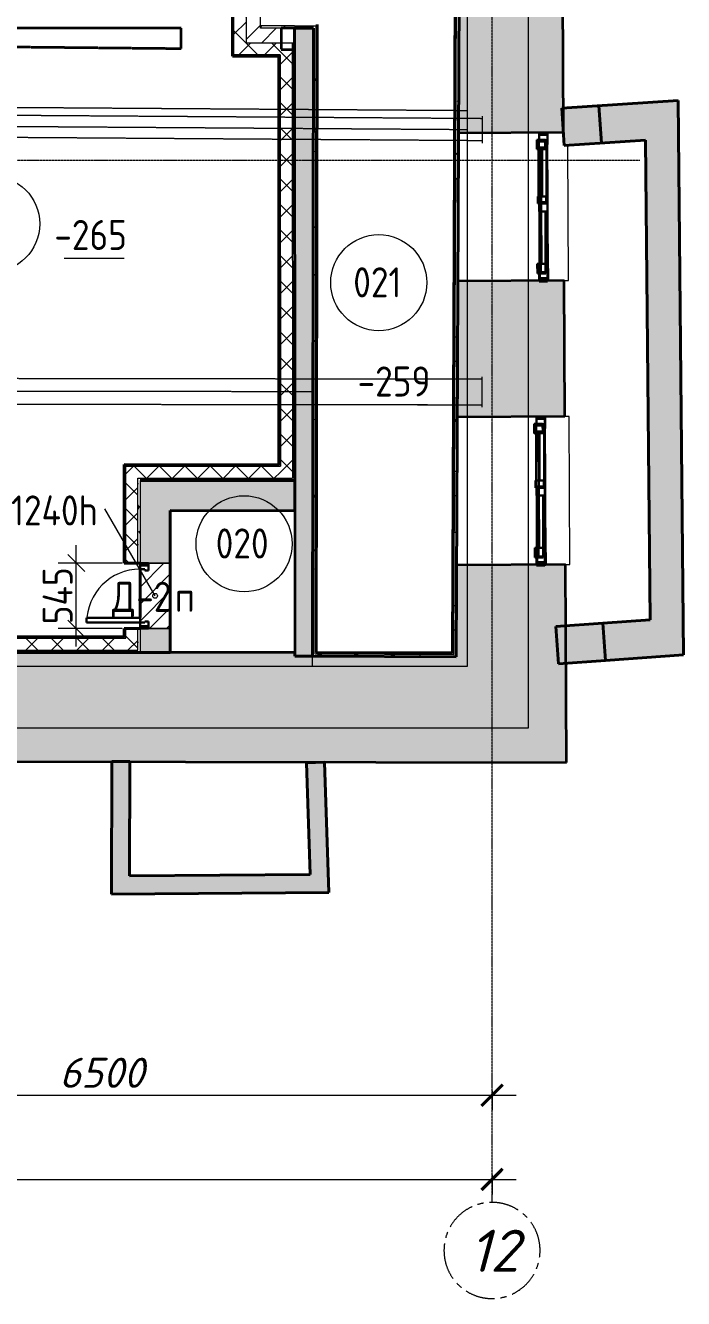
# Model space of a CAD drawing. Header units: millimetres. Extents: x 749182 to 2267578, y 70462 to 311449.
# Drawn here: x 2010220 to 2015700, y 213857 to 224448 of the extents above; entities that cross this region are included whole.
import ezdxf

# ---------------------------------------------------------------- set-up
doc = ezdxf.new("R2010")
doc.units = ezdxf.units.MM
for name, pattern in [('ADSK_Линия сетки', [25, 20, -2.5, 0, -2.5]), ('ADSK_Сверху', [4.5, 3, -1.5]), ('ADSK_Снесено', [4.5, 3, -1.5]), ('осеваяX2', [4, 2.5, -0.5, 0.5, -0.5])]:
    doc.linetypes.add(name, pattern=pattern)
doc.layers.get('Defpoints').update_dxf_attribs({"color": 255})
for name, color, linetype, lineweight in [('_ Окна', 7, 'Continuous', 30), ('Витраж', 7, 'Continuous', 9), ('Двери', 7, 'Continuous', 20), ('Каркас', 7, 'Continuous', 9), ('Марки', 7, 'Continuous', 20), ('Марки дверей', 7, 'Continuous', 20), ('Марки помещений', 7, 'Continuous', 20), ('Окна', 7, 'Continuous', 18), ('Оси', 165, 'осеваяX2', 13), ('Панели витража', 7, 'Continuous', 9), ('Перекрытие', 7, 'Continuous', 18), ('размеры', 7, 'Continuous', 9), ('Стены', 184, 'Continuous', 40), ('Стены внутренние', 7, 'Continuous', 18), ('Стены наружные', 7, 'Continuous', 18), ('Стены разрез', 7, 'Continuous', 35), ('Стены штриховка', 7, 'Continuous', 18)]:
    doc.layers.add(name, color=color, linetype=linetype, lineweight=lineweight)
doc.layers.add('Отметки потолка', color=253, linetype='Continuous')
doc.styles.add('GOST Common', font='GOST_Common.ttf', dxfattribs={"width": 0.9, "height": 350})
doc.styles.add('GOST Common_1', font='GOST_Common.ttf', dxfattribs={"width": 0.9, "height": 250})
doc.styles.add('М2', font='isocpeui.ttf')
doc.dimstyles.new('ADSK_Основной_2_5_мм_Округление_до_1_мм', dxfattribs={"dimscale": 304.8, "dimtxt": 251.428749, "dimasz": 0.463911, "dimexe": 0.492126, "dimexo": 0.492126, "dimgap": 0.098425, "dimtad": 1, "dimdec": 0, "dimdsep": 46, "dimtxsty": 'GOST Common_1', "dimblk1": 'OBLIQUE', "dimblk2": 'OBLIQUE', "dimsah": 1, "dimcen": 0.09, "dimdle": 0.492126, "dimazin": 2, "dimtfac": 1, "dimtdec": 4, "dimtix": 1, "dimtmove": 0, "dimatfit": 3, "dimfxl": 0, "dimtvp": 1, "dimtolj": 1, "dimtzin": 0, "dimlwd": 20, "dimlwe": 20, "dimarcsym": 0})
doc.dimstyles.new('SPDS 1_100', dxfattribs={"dimscale": 100, "dimtxt": 2.5, "dimasz": 1.77, "dimexe": 1.25, "dimexo": 0.625, "dimtad": 1, "dimdec": 0, "dimrnd": 0.001, "dimzin": 9, "dimtxsty": 'М2', "dimblk": 'ARCHTICK', "dimcen": 2.5, "dimdle": 2, "dimclrt": 256, "dimadec": 0, "dimazin": 2, "dimtfac": 0.75, "dimtdec": 0, "dimtmove": 1, "dimatfit": 3, "dimfxl": 0, "dimtolj": 1, "dimlwd": 9, "dimlwe": 9, "dimarcsym": 0})
pattern_1 = [(45, (1958195.05, 210071.6), (-235.7317, 235.7317), []), (45, (1958352.2, 210071.6), (-235.7317, 235.7317), [])]
pattern_2 = [(45, (1958195.05, 210071.62), (-106.066, 106.066), []), (135, (1958195.05, 210071.62), (-106.066, -106.066), [])]
pattern_3 = [(0, (1958195.05, 210071.62), (406.4, 101.6), [33.528, -271.272, 33.528, -271.272, -1625.6]), (0, (1958195.05, 210071.62), (406.4, 101.6), [-609.6, 33.528, -576.072, 33.528, -271.272, -711.2]), (0, (1958195.05, 210071.62), (406.4, 101.6), [-1524, 33.528, -169.672, 33.528, -474.472]), (120, (1958347.45, 210122.42), (-291.18818, 301.15272), [33.528, -271.272, 33.528, -271.272, -1625.6]), (120, (1958347.45, 210122.42), (-291.18818, 301.15272), [-609.6, 33.528, -576.072, 33.528, -271.272, -711.2]), (120, (1958347.45, 210122.42), (-291.18818, 301.15272), [-1524, 33.528, -169.672, 33.528, -474.472]), (240, (1958398.25, 210325.62), (-115.21182, -402.75272), [33.528, -271.272, 33.528, -271.272, -1625.6]), (240, (1958398.25, 210325.62), (-115.21182, -402.75272), [-609.6, 33.528, -576.072, 33.528, -271.272, -711.2]), (240, (1958398.25, 210325.62), (-115.21182, -402.75272), [-1524, 33.528, -169.672, 33.528, -474.472])]

# ---------------------------------------------------------------- blocks, each defined once
blk = doc.blocks.new('Балки подвала1 - Балки подвала-787333-00 План подвала')
at = {"layer": 'Каркас', "color": 253, "linetype": 'ADSK_Сверху', "true_color": 0xaaaaaa}
for p, q in [((55704, 13667), (49676, 13708)), ((55831, 13601), (49676, 13643)), ((55830, 13420), (55831, 13601)), ((55831, 13601), (55831, 13623)), ((49675, 13462), (55830, 13420)), ((55830, 13398), (55830, 13420)), ((55829, 11433), (49674, 11441)), ((55829, 11433), (55829, 11454)), ((55829, 11221), (55829, 11433)), ((49674, 11229), (55829, 11221)), ((55829, 11200), (55829, 11221))]:
    blk.add_line(p, q, dxfattribs=at)
blk = doc.blocks.new('Прямоугольный импост - 70х20_56мм-1423994-00 План подвала')
at = {"layer": 'Витраж', "color": 161, "linetype": 'ADSK_Сверху', "true_color": 0xaaaaff}
for p, q in [((56301, 12867), (56301, 12247)), ((56371, 12867), (56371, 12247)), ((56301, 12247), (56371, 12247))]:
    blk.add_line(p, q, dxfattribs=at)
blk = doc.blocks.new('Прямоугольный импост - 70х20_56мм-1423996-00 План подвала')
at = {"layer": 'Витраж', "color": 161, "linetype": 'ADSK_Сверху', "true_color": 0xaaaaff}
for p, q in [((56371, 13487), (56301, 13487)), ((56301, 13487), (56301, 12867)), ((56371, 13487), (56371, 12867))]:
    blk.add_line(p, q, dxfattribs=at)
blk = doc.blocks.new('Существующие стены подвал - Существующие стены подвал-614279-00 План подвала')
at = {"layer": 'Стены', "true_color": 0xc0c0c0}
h = blk.add_hatch(color=9, dxfattribs=at)
h.paths.add_polyline_path([(56530, 8244), (56522, 9892), (55615, 9887), (55611, 9124), (54268, 9130), (54267, 9159), (49024, 9159), (49024, 8260), (51105, 8255)])
h.paths.add_polyline_path([(55620, 11120), (56516, 11125), (56510, 12255), (55625, 12250), (55622, 11615)])
h.paths.add_polyline_path([(55630, 13483), (56504, 13488), (56483, 17882), (56479, 17884), (56484, 18289), (56581, 18289), (56578, 18453), (55637, 18454), (55634, 15862), (55639, 15464), (55634, 14275)])
h.paths.add_polyline_path([(56557, 19523), (56528, 21036), (56387, 21036), (56386, 21236), (56384, 21236), (56375, 23761), (56320, 23762), (56288, 28355), (56257, 36643), (56224, 43937), (48464, 43936), (48464, 43053), (55489, 43062), (55489, 40730), (55506, 37128), (55501, 36571), (55556, 28934), (55560, 28903), (55598, 28902), (55600, 28901), (55599, 28652), (55595, 28648), (55599, 28619), (55592, 20993), (55639, 20179), (55639, 19524), (56555, 19523)])
h.paths.add_polyline_path([(39393, 20202), (42162, 20231), (42716, 20255), (46307, 20252), (46773, 21064), (46670, 25898), (45913, 25901), (45930, 21077), (41376, 21088), (41376, 20956), (40178, 20959), (40178, 21091), (38511, 21094), (38521, 20374), (39393, 20368), (39393, 20231)])
h.paths.add_polyline_path([(18978, 20357), (18996, 20698), (18996, 21072), (18966, 21072), (18966, 20652), (18456, 20409), (18495, 20368), (18966, 20358)])
h.paths.add_polyline_path([(18424, 20369), (18456, 20409), (18456, 21073), (10754, 21086), (10746, 20458), (11346, 20458), (18045, 20377), (18211, 20374)])
h.paths.add_polyline_path([(37360, 20381), (37355, 21098), (30807, 21115), (30787, 20709), (30787, 20839), (30777, 20702), (30787, 20395), (34405, 20388), (35898, 20390), (37360, 20381)])
h.paths.add_polyline_path([(46613, 28543), (46613, 28546), (46607, 28863), (46597, 32747), (46594, 32922), (46603, 32922), (46599, 34522), (45850, 34542), (45850, 34541), (45780, 34540), (45780, 34544), (45778, 34544), (45781, 30723), (45896, 30722), (45904, 28546), (46608, 28543)])
h.paths.add_polyline_path([(45778, 35501), (45778, 35501), (45779, 35510), (45848, 35511), (45848, 35503), (46597, 35523), (46594, 36634), (46597, 37232), (46590, 43051), (47468, 43052), (47468, 43936), (45825, 43935), (45871, 35688), (45777, 35688), (45778, 35511)])
at = {"layer": 'Стены разрез'}
for p, q in [((56504, 13488), (56483, 17882)), ((55639, 15464), (55630, 13483)), ((55630, 13483), (56504, 13488)), ((55625, 12250), (55620, 11120)), ((56510, 12255), (55625, 12250)), ((56516, 11125), (56510, 12255)), ((55620, 11120), (56516, 11125)), ((55615, 9887), (55611, 9124)), ((56522, 9892), (55615, 9887)), ((56530, 8244), (56522, 9892)), ((54268, 9159), (49871, 9159)), ((54268, 9129), (54268, 9159)), ((54414, 9129), (54268, 9129)), ((55611, 9124), (54414, 9129)), ((49024, 8260), (56530, 8244))]:
    blk.add_line(p, q, dxfattribs=at)
blk = doc.blocks.new('Существующие перегородки подвал - Существующие перегородки подвал-624620-00 План подвала')
at = {"layer": 'Стены', "true_color": 0xc0c0c0}
blk.add_hatch(color=9, dxfattribs=at).paths.add_polyline_path([(54414, 9129), (54414, 9129), (54423, 14353), (54265, 14353), (54268, 9129)])
at = {"layer": 'Стены разрез'}
for p, q in [((54423, 14353), (54265, 14353)), ((54265, 14353), (54268, 10590)), ((54414, 9129), (54423, 14353)), ((54268, 10590), (54268, 10340)), ((54268, 10340), (54268, 9129)), ((54268, 9129), (54414, 9129))]:
    blk.add_line(p, q, dxfattribs=at)
blk = doc.blocks.new('AC_Окно_1Створка - 1233х1278h-807676-00 План подвала')
at = {"layer": '_ Окна'}
for p, q in [((-655, -307), (-655, -237)), ((-655, -237), (-620, -237)), ((-655, -307), (-620, -307)), ((-635, -237), (-635, -307)), ((-595, -237), (-635, -237)), ((-635, -307), (-555, -307)), ((-515, -217), (-595, -217)), ((-595, -217), (-595, -287)), ((-595, -287), (-515, -287)), ((-555, -307), (-555, -287)), ((-515, -287), (-515, -217)), ((-515, -252), (438, -252)), ((438, -287), (438, -217)), ((438, -217), (518, -217)), ((518, -287), (438, -287)), ((478, -307), (478, -287)), ((558, -307), (478, -307)), ((518, -217), (518, -287)), ((558, -237), (518, -237)), ((578, -237), (543, -237)), ((578, -307), (543, -307)), ((558, -237), (558, -307)), ((578, -307), (578, -237))]:
    blk.add_line(p, q, dxfattribs=at)
at = {"layer": 'Окна'}
for p, q in [((578, -307), (-655, -307)), ((-655, -440), (-655, -475)), ((-655, -475), (470, -475))]:
    blk.add_line(p, q, dxfattribs=at)
blk = doc.blocks.new('AC_Окно_1Створка - 1233х1274h-807691-00 План подвала')
at = {"layer": '_ Окна'}
for p, q in [((-515, -196), (-595, -196)), ((-595, -196), (-595, -266)), ((-515, -266), (-515, -196)), ((438, -266), (438, -196)), ((438, -196), (518, -196)), ((518, -196), (518, -266)), ((-655, -286), (-655, -216)), ((-655, -216), (-620, -216)), ((-655, -286), (-620, -286)), ((-635, -216), (-635, -286)), ((-595, -216), (-635, -216)), ((-635, -286), (-555, -286)), ((-595, -266), (-515, -266)), ((-555, -286), (-555, -266)), ((-515, -231), (438, -231)), ((518, -266), (438, -266)), ((478, -286), (478, -266)), ((558, -286), (478, -286)), ((558, -216), (518, -216)), ((578, -216), (543, -216)), ((578, -286), (543, -286)), ((558, -216), (558, -286)), ((578, -286), (578, -216))]:
    blk.add_line(p, q, dxfattribs=at)
at = {"layer": 'Окна'}
for p, q in [((578, -286), (-655, -286)), ((-655, -451), (-655, -486)), ((-655, -486), (578, -486)), ((578, -486), (578, -451))]:
    blk.add_line(p, q, dxfattribs=at)
blk = doc.blocks.new('Новые проёмы подвал - Новые проёмы подвал-999150-00 План подвала')
at = {"layer": 'Стены разрез', "color": 0, "linetype": 'ADSK_Снесено'}
for p, q in [((53321, 14354), (49876, 14355)), ((53321, 14185), (53321, 14354)), ((54265, 14353), (54153, 14353)), ((54153, 14353), (54153, 14177)), ((54265, 14176), (54265, 14353)), ((49876, 14219), (53321, 14185)), ((54153, 14177), (54265, 14176))]:
    blk.add_line(p, q, dxfattribs=at)
blk = doc.blocks.new('Витраж-тент со смещением вовне - 60мм 11 сдвиг-1466981-00 План подвала')
at = {"layer": '_ Окна', "color": 5, "linetype": 'Continuous', "true_color": 0x0000ff}
for p, q in [((-264, 25), (-264, -45)), ((-264, 25), (-204, 25)), ((-264, -45), (-264, 25)), ((-204, 25), (-204, -45)), ((264, 25), (204, 25)), ((204, 25), (204, -45)), ((264, -45), (264, 25)), ((264, -45), (264, 25)), ((-204, -45), (-264, -45)), ((-204, -10), (204, -10)), ((204, -45), (264, -45))]:
    blk.add_line(p, q, dxfattribs=at)
at = {"layer": 'Окна', "color": 5, "linetype": 'Continuous', "true_color": 0x0000ff}
for p, q in [((204, 25), (-204, 25)), ((-204, -45), (204, -45))]:
    blk.add_line(p, q, dxfattribs=at)
blk = doc.blocks.new('Прямоугольный импост - 70х40_56мм-1423995-00 План подвала')
at = {"layer": 'Витраж'}
for p, q in [((56301, 12905), (56301, 13411)), ((56371, 12905), (56371, 13411))]:
    blk.add_line(p, q, dxfattribs=at)
blk = doc.blocks.new('Прямоугольный импост - 70х20_56мм-V17-00 План подвала')
at = {"layer": 'Витраж', "lineweight": 30}
for p, q in [((-76, 35), (0, 35)), ((-76, -35), (-76, 35)), ((0, 35), (0, -35)), ((0, -35), (-76, -35))]:
    blk.add_line(p, q, dxfattribs=at)
blk = doc.blocks.new('Прямоугольный импост - 70х20_56мм-V18-00 План подвала')
at = {"layer": 'Витраж', "lineweight": 30}
for p, q in [((0, 35), (-76, 35)), ((-76, 35), (-76, -35)), ((0, -35), (0, 35)), ((-76, -35), (0, -35))]:
    blk.add_line(p, q, dxfattribs=at)
blk = doc.blocks.new('Системная панель - _AR_Стекло_40мм_привязка по центру-1423999-00 План подвала')
at = {"layer": 'Панели витража', "lineweight": 30}
for p, q in [((253, 20), (-253, 20)), ((-253, 20), (-253, -20)), ((253, -20), (253, 20)), ((-253, -20), (253, -20))]:
    blk.add_line(p, q, dxfattribs=at)
blk = doc.blocks.new('Прямоугольный импост - 70х40_56мм-1423997-00 План подвала')
at = {"layer": 'Витраж'}
for p, q in [((56301, 12323), (56301, 12829)), ((56371, 12323), (56371, 12829))]:
    blk.add_line(p, q, dxfattribs=at)
blk = doc.blocks.new('Прямоугольный импост - 70х76мм-V19-00 План подвала')
at = {"layer": 'Витраж', "lineweight": 30}
for p, q in [((-38, 35), (38, 35)), ((-38, -35), (-38, 35)), ((38, 35), (38, -35)), ((38, -35), (-38, -35))]:
    blk.add_line(p, q, dxfattribs=at)
blk = doc.blocks.new('Прямоугольный импост - 70х20_56мм-V20-00 План подвала')
at = {"layer": 'Витраж', "lineweight": 30}
for p, q in [((-76, 35), (0, 35)), ((-76, -35), (-76, 35)), ((0, 35), (0, -35)), ((0, -35), (-76, -35))]:
    blk.add_line(p, q, dxfattribs=at)
blk = doc.blocks.new('Прямоугольный импост - 70х20_56мм-V21-00 План подвала')
at = {"layer": 'Витраж', "lineweight": 30}
for p, q in [((0, 35), (-76, 35)), ((-76, 35), (-76, -35)), ((0, -35), (0, 35)), ((-76, -35), (0, -35))]:
    blk.add_line(p, q, dxfattribs=at)
blk = doc.blocks.new('Системная панель - _AR_Стекло_40мм_привязка по центру-V22-00 План подвала')
at = {"layer": 'Панели витража', "lineweight": 30}
for p, q in [((253, 20), (-253, 20)), ((-253, 20), (-253, -20)), ((253, -20), (253, 20)), ((-253, -20), (253, -20))]:
    blk.add_line(p, q, dxfattribs=at)
blk = doc.blocks.new('Прямоугольный импост - 70х40_56мм-V23-00 План подвала')
at = {"layer": 'Витраж'}
for p, q in [((56281, 9960), (56281, 10466)), ((56351, 9960), (56351, 10466))]:
    blk.add_line(p, q, dxfattribs=at)
blk = doc.blocks.new('Прямоугольный импост - 70х76мм-V24-00 План подвала')
at = {"layer": 'Витраж', "lineweight": 30}
for p, q in [((-38, 35), (38, 35)), ((-38, -35), (-38, 35)), ((38, 35), (38, -35)), ((38, -35), (-38, -35))]:
    blk.add_line(p, q, dxfattribs=at)
blk = doc.blocks.new('AC_Дверь_Однопольная_Стальная - Д-2п 545х1240h-1983104-00 План подвала')
at = {"layer": 'Двери', "color": 5, "linetype": 'Continuous', "lineweight": 30, "true_color": 0x0000ff}
for p, q in [((-223, 570), (-183, 570)), ((-223, 125), (-223, 570)), ((-183, 570), (-183, 125)), ((-273, 125), (-253, 125)), ((-273, 55), (-273, 125)), ((-253, 125), (-223, 125)), ((-253, 55), (-253, 125)), ((-253, 125), (-253, 55)), ((-183, 125), (-223, 125)), ((-223, 125), (-223, 85)), ((222, 125), (252, 125)), ((222, 85), (222, 125)), ((252, 125), (252, 55)), ((252, 125), (272, 125)), ((252, 55), (252, 125)), ((272, 125), (272, 55)), ((-253, 55), (-273, 55)), ((-213, 55), (-253, 55)), ((-223, 85), (-213, 85)), ((-213, 85), (-213, 55)), ((212, 85), (222, 85)), ((212, 55), (212, 85)), ((252, 55), (212, 55)), ((272, 55), (252, 55))]:
    blk.add_line(p, q, dxfattribs=at)
at = {"layer": 'Двери', "color": 5, "linetype": 'Continuous', "true_color": 0x0000ff}
blk.add_arc((-223, 125), 445, 0, 90, dxfattribs=at)
blk = doc.blocks.new('Ось сетки - Круг_Ø8 мм-6577-00 План подвала')
at = {"layer": 'Оси', "lineweight": 20}
for start, end in [(360, 180), (180, 360)]:
    blk.add_arc((0, 0), 4, start, end, dxfattribs=at)
blk = doc.blocks.new('ADSK_Марка_Помещение_ОдноЗначение - Номер-247393-00 План подвала')
at = {"layer": 'Марки помещений'}
blk.add_circle((0, 0), 4, dxfattribs=at)
blk = doc.blocks.new('_ArchTick')
at = {"color": 0, "linetype": 'ByBlock', "const_width": 0.15}
blk.add_lwpolyline([(-0.5, -0.5), (0.5, 0.5)], dxfattribs=at)
blk = doc.blocks.new('*D1868')
at = {"layer": 'Defpoints', "color": 0, "lineweight": 20, "transparency": 16777216}
for p in [(2007605, 215648), (2014105, 215648), (2014105, 215548)]:
    blk.add_point(p, dxfattribs=at)
at = {"layer": 'размеры', "color": 0, "lineweight": 9, "transparency": 16777216}
for p, q in [((2007405, 215548), (2014305, 215548)), ((2007605, 215585), (2007605, 215423)), ((2014105, 215585), (2014105, 215423))]:
    blk.add_line(p, q, dxfattribs=at)
at = {"layer": 'размеры', "color": 0, "lineweight": 9, "transparency": 16777216, "xscale": 177, "yscale": 177, "zscale": 177, "rotation": 180}
blk.add_blockref('_ArchTick', (2007605, 215548), dxfattribs=at)
at = {"layer": 'размеры', "color": 0, "lineweight": 9, "transparency": 16777216, "xscale": 177, "yscale": 177, "zscale": 177}
blk.add_blockref('_ArchTick', (2014105, 215548), dxfattribs=at)
at = {"layer": 'размеры', "lineweight": 20, "transparency": 16777216, "insert": (2010855, 215735), "char_height": 250, "width": 248.31, "attachment_point": 5, "style": 'М2'}
blk.add_mtext('\\A1;6500', dxfattribs=at)
blk = doc.blocks.new('*D1873')
at = {"layer": 'Defpoints', "color": 0, "lineweight": 20, "transparency": 16777216}
for p in [(1952255, 214948), (2014105, 214948), (2014105, 214848)]:
    blk.add_point(p, dxfattribs=at)
at = {"layer": 'размеры', "color": 0, "lineweight": 9, "transparency": 16777216}
for p, q in [((1952055, 214848), (2014305, 214848)), ((1952255, 214885), (1952255, 214723)), ((2014105, 214885), (2014105, 214723))]:
    blk.add_line(p, q, dxfattribs=at)
at = {"layer": 'размеры', "color": 0, "lineweight": 9, "transparency": 16777216, "xscale": 177, "yscale": 177, "zscale": 177, "rotation": 180}
blk.add_blockref('_ArchTick', (1952255, 214848), dxfattribs=at)
at = {"layer": 'размеры', "color": 0, "lineweight": 9, "transparency": 16777216, "xscale": 177, "yscale": 177, "zscale": 177}
blk.add_blockref('_ArchTick', (2014105, 214848), dxfattribs=at)
at = {"layer": 'размеры', "lineweight": 20, "transparency": 16777216, "insert": (1983180, 215035), "char_height": 250, "width": 318.77, "attachment_point": 5, "style": 'М2'}
blk.add_mtext('\\A1;61850', dxfattribs=at)
blk = doc.blocks.new('_Oblique')
at = {"color": 0, "linetype": 'ByBlock', "lineweight": -2}
blk.add_line((-0.5, -0.5), (0.5, 0.5), dxfattribs=at)
blk = doc.blocks.new('*D1884')
at = {"layer": 'Defpoints', "color": 0, "lineweight": 20, "transparency": 16777216}
for p in [(2010643, 219975), (2011175, 219975), (2011175, 219430)]:
    blk.add_point(p, dxfattribs=at)
at = {"layer": 'размеры', "color": 0, "lineweight": 20, "transparency": 16777216}
for p, q in [((2010643, 219280), (2010643, 220125)), ((2011025, 219975), (2010493, 219975)), ((2011025, 219430), (2010493, 219430))]:
    blk.add_line(p, q, dxfattribs=at)
at = {"layer": 'размеры', "color": 0, "lineweight": 20, "transparency": 16777216, "xscale": 141.4, "yscale": 141.4, "zscale": 141.4}
for p, rotation in [((2010643, 219975), 90), ((2010643, 219430), 270)]:
    blk.add_blockref('_Oblique', p, dxfattribs=dict(at, rotation=rotation))
at = {"layer": 'размеры', "color": 0, "lineweight": 20, "transparency": 16777216, "insert": (2010488, 219703), "char_height": 250, "width": 700.59, "attachment_point": 5, "rotation": 90, "style": 'GOST Common_1'}
blk.add_mtext('\\A1;545', dxfattribs=at)
blk = doc.blocks.new('ADSK_Марка_Дверь - Типоразмер_ADSK_Марка-58376-00 План подвала')
at = {"layer": 'Марки дверей', "lineweight": 9}
blk.add_circle((0, 0), 0.2, dxfattribs=at)
blk = doc.blocks.new('ADSK_Марка_Перекрытие - Экземпляр_ADSK_Позиция-177290-00 План подвала')
at = {"layer": 'Марки'}
blk.add_line((-2.5, 0), (2.5, 0), dxfattribs=at)

msp = doc.modelspace()

# ---------------------------------------------------------------- hatches: boundary and pattern name
at = {"layer": 'Стены внутренние', "lineweight": 9}
h = msp.add_hatch(dxfattribs=at)
h.set_pattern_fill('FP_3', color=0, style=0, pattern_type=2)
h.set_pattern_definition(pattern_2)
h.paths.add_polyline_path([(2011956.4405, 224304.9275), (2012056.4405, 224304.9275), (2012056.4405, 225537.8921), (2011956.4405, 225539.1553), (2011956.4405, 224307.7838)])
h = msp.add_hatch(dxfattribs=at)
h.set_pattern_fill('FP_4', color=0, style=0, pattern_type=2)
h.set_pattern_definition(pattern_1)
h.paths.add_polyline_path([(2012176.4405, 224424.9275), (2012176.4405, 225556.3778), (2012056.4405, 225557.8937), (2012056.4405, 224424.9275), (2012176.1494, 224424.9275)])
h = msp.add_hatch(dxfattribs=at)
h.set_pattern_fill('FP_2', color=0, style=0, pattern_type=2)
h.set_pattern_definition(pattern_3)
h.paths.add_polyline_path([(2013806.4171, 219195.8336), (2013834.061, 225515.4362), (2013814.1145, 225515.4356), (2013786.505, 219195.9146)])
h = msp.add_hatch(dxfattribs=at)
h.set_pattern_fill('FP_2', color=0, style=0, pattern_type=2)
h.set_pattern_definition(pattern_3)
h.paths.add_polyline_path([(2012460.3183, 224424.9275), (2012460.3053, 224444.9275), (2012176.4405, 224444.9275), (2012176.4405, 224424.9275), (2012435.2416, 224424.9275)])
h = msp.add_hatch(dxfattribs=at)
h.set_pattern_fill('FP_2', color=0, style=0, pattern_type=2)
h.set_pattern_definition(pattern_3)
h.paths.add_polyline_path([(2012618.046, 224424.8799), (2012618.046, 224444.8799), (2012460.3053, 224444.9275), (2012460.4335, 224424.9275), (2012609.4116, 224424.8825)])
h = msp.add_hatch(dxfattribs=at)
h.set_pattern_fill('FP_2', color=0, style=0, pattern_type=2)
h.set_pattern_definition(pattern_3)
h.paths.add_polyline_path([(2012629.3915, 219220.6233), (2012629.4115, 219232.6233), (2012638.0793, 224444.8739), (2012618.0793, 224444.8739), (2012609.4116, 219220.7046), (2012618.046, 219220.6695)])
h = msp.add_hatch(dxfattribs=at)
h.set_pattern_fill('FP_4', color=0, style=0, pattern_type=2)
h.set_pattern_definition(pattern_1)
h.paths.add_polyline_path([(2012460.3963, 224304.9275), (2012460.3183, 224424.9275), (2012056.4405, 224424.9275), (2012056.4405, 224304.9275), (2012460.3183, 224304.9275)])
h = msp.add_hatch(dxfattribs=at)
h.set_pattern_fill('FP_3', color=0, style=0, pattern_type=2)
h.set_pattern_definition(pattern_2)
h.paths.add_polyline_path([(2012347.5574, 224204.9275), (2012440.4614, 224204.9275), (2012440.3963, 224304.9275), (2011956.4405, 224304.9275), (2011956.4405, 224204.9275), (2012342.6874, 224204.9275)])
h = msp.add_hatch(dxfattribs=at)
h.set_pattern_fill('FP_2', color=0, style=0, pattern_type=2)
h.set_pattern_definition(pattern_3)
h.paths.add_polyline_path([(2012462.7655, 220661.1859), (2012460.3183, 224304.9275), (2012440.3963, 224304.9275), (2012442.7655, 220661.2024), (2012460.3183, 220661.1879)])
h = msp.add_hatch(dxfattribs=at)
h.set_pattern_fill('FP_3', color=0, style=0, pattern_type=2)
h.set_pattern_definition(pattern_2)
h.paths.add_polyline_path([(2012442.7525, 220681.2024), (2012440.3963, 224204.9275), (2012340.4613, 224204.9275), (2012342.7524, 220681.2848), (2012440.4692, 220681.2043)])
h = msp.add_hatch(dxfattribs=at)
h.set_pattern_fill('FP_3', color=0, style=0, pattern_type=2)
h.set_pattern_definition(pattern_2)
h.paths.add_polyline_path([(2012342.7524, 220681.2848), (2012342.6874, 220781.2849), (2011054.6198, 220781.2948), (2011054.6198, 220682.3468), (2012342.6874, 220681.2848)])
h = msp.add_hatch(dxfattribs=at)
h.set_pattern_fill('FP_3', color=0, style=0, pattern_type=2)
h.set_pattern_definition(pattern_2)
h.paths.add_polyline_path([(2011154.6198, 219250.2478), (2011154.6198, 219430.2478), (2011054.6198, 219430.2478), (2011054.6198, 219250.2478)])
h.paths.add_polyline_path([(2011154.6198, 219975.2478), (2011154.6198, 220682.2643), (2011054.6198, 220682.2643), (2011054.6198, 219975.2478)])
h = msp.add_hatch(dxfattribs=at)
h.set_pattern_fill('FP_2', color=0, style=0, pattern_type=2)
h.set_pattern_definition(pattern_3)
h.paths.add_polyline_path([(2012442.7655, 220661.2024), (2012442.7525, 220681.2024), (2011154.6198, 220681.2947), (2011154.6198, 220662.2643), (2012442.7525, 220661.2024)])
h = msp.add_hatch(dxfattribs=at)
h.set_pattern_fill('FP_2', color=0, style=0, pattern_type=2)
h.set_pattern_definition(pattern_3)
h.paths.add_polyline_path([(2011174.6198, 219230.2478), (2011174.6198, 219430.2478), (2011154.6198, 219430.2478), (2011154.6198, 219230.2478)])
h.paths.add_polyline_path([(2011154.6198, 219975.2478), (2011174.6198, 219975.2478), (2011174.6198, 220662.2478), (2011154.6198, 220661.2947), (2011154.6198, 220059.8249)])
at = {"layer": 'Стены внутренние'}
h = msp.add_hatch(color=0, dxfattribs=at)
h.paths.add_polyline_path([(2011295.0414, 219230.2478), (2011424.6198, 219230.2478), (2011424.6198, 219430.2478), (2011174.6198, 219430.2478), (2011174.6198, 219230.2478)])
h.paths.add_polyline_path([(2011244.6198, 219975.2478), (2011424.6198, 219975.2478), (2011424.6198, 220662.0417), (2011174.6198, 220662.2478), (2011174.6198, 219975.2478)])
msp.add_hatch(color=0, dxfattribs=at).paths.add_polyline_path([(2012462.6624, 220411.1859), (2012462.7655, 220661.1859), (2011424.6198, 220662.0417), (2011424.6198, 220412.0416), (2012460.4335, 220411.1877)])
at = {"layer": 'Стены внутренние', "linetype": 'ADSK_Снесено', "lineweight": 9}
h = msp.add_hatch(dxfattribs=at)
h.set_pattern_fill('FP_1', color=0, style=0, pattern_type=2)
h.set_pattern_definition([(45, (1958195.05, 210071.62), (-70.71068, 70.71068), [])])
h.paths.add_polyline_path([(2011424.6198, 219430.2478), (2011424.6198, 219975.2478), (2011244.6198, 219975.2478), (2011244.6198, 219915.2478), (2011214.6198, 219915.2478), (2011214.6198, 219925.2478), (2011174.6198, 219925.2478), (2011174.6198, 219480.2478), (2011214.6198, 219480.2478), (2011214.6198, 219490.2478), (2011244.6198, 219490.2478), (2011244.6198, 219430.2478), (2011264.6198, 219430.2478)])
at = {"layer": 'Стены внутренние', "lineweight": 9}
h = msp.add_hatch(dxfattribs=at)
h.set_pattern_fill('FP_2', color=0, style=0, pattern_type=2)
h.set_pattern_definition(pattern_3)
h.paths.add_polyline_path([(2011042.6198, 219230.2478), (2011154.6198, 219230.2478), (2011154.6198, 219250.2478), (2008066.297, 219250.2478), (2008066.2793, 219230.2478), (2011009.9913, 219230.2478)])
h = msp.add_hatch(dxfattribs=at)
h.set_pattern_fill('FP_3', color=0, style=0, pattern_type=2)
h.set_pattern_definition(pattern_2)
h.paths.add_polyline_path([(2011042.6198, 219250.2478), (2011054.6198, 219250.2478), (2011054.6198, 219350.2478), (2008086.3857, 219350.2478), (2008086.3964, 219250.2478), (2011009.9913, 219250.2478)])
h = msp.add_hatch(dxfattribs=at)
h.set_pattern_fill('FP_2', color=0, style=0, pattern_type=2)
h.set_pattern_definition(pattern_3)
h.paths.add_polyline_path([(2013786.4173, 219195.915), (2013786.4173, 219215.9148), (2012609.3915, 219220.6233), (2012609.3584, 219200.7046), (2013774.5051, 219195.9638)])
at = {"layer": 'Стены наружные'}
for points in [[(2015015.7442, 223470.3922), (2015658.463, 223513.6873), (2015655.4937, 223824.1898), (2014994.9091, 223779.6912), (2015014.0749, 223495.1737)], [(2014706.66, 223449.5715), (2015015.7442, 223470.3922), (2014994.9091, 223779.6912), (2014698.2799, 223759.7096), (2014699.8038, 223551.3521), (2014705.3122, 223469.5795)], [(2015421.8094, 219502.5178), (2015696.6383, 219521.7326), (2015658.463, 223513.6873), (2015383.6275, 223495.1737), (2015413.6452, 220356.2472)], [(2014720.9322, 219142.7591), (2015049.3526, 219165.7207), (2015027.7317, 219474.9658), (2014719.408, 219453.4093), (2014720.6479, 219200.7046)], [(2015049.3526, 219165.7207), (2015699.6081, 219211.1834), (2015696.6383, 219521.7326), (2015027.7317, 219474.9658), (2015029.2388, 219453.4093)], [(2010937.6508, 217371.4303), (2011087.6512, 217372.5729), (2011088.0047, 218323.0627), (2010938.0048, 218323.382), (2010937.6512, 217372.5729)], [(2012596.3413, 217234.061), (2012746.383, 217235.2039), (2012711.2435, 218319.6082), (2012561.3222, 218314.7501), (2012596.3043, 217235.2039)]]:
    msp.add_hatch(color=0, dxfattribs=at).paths.add_polyline_path(points)
at = {"layer": 'Стены наружные', "true_color": 0xc0c0c0}
msp.add_hatch(color=9, dxfattribs=at).paths.add_polyline_path([(2010937.595, 217221.4255), (2012596.3413, 217234.061), (2012591.4817, 217384.0283), (2010937.6508, 217371.4303), (2010937.5997, 217234.061)])

# ---------------------------------------------------------------- linework, layer by layer
at = {"layer": 'Марки дверей', "color": 0}
msp.add_line((2011299.6198, 219702.7478), (2010880.7894, 220427.4913), dxfattribs=at)
at = {"layer": 'Оси', "linetype": 'ADSK_Линия сетки'}
for p, q in [((2014104.9564, 214656.6284), (2014104.9564, 254606.4029)), ((1947108.8213, 223328.4045), (2015336.7643, 223328.4045))]:
    msp.add_line(p, q, dxfattribs=at)
at = {"layer": 'Перекрытие', "linetype": 'ADSK_Сверху'}
for p, q in [((2007870.1753, 223624.044), (2012616.6605, 223591.7183)), ((2012616.6605, 223591.7183), (2012616.414, 223443.4722)), ((2012616.6605, 223591.7143), (2013898.9952, 223582.9811)), ((2012609.214, 219113.9182), (2012616.414, 223443.4722)), ((2012613.0167, 221400.5862), (2007868.6994, 221406.8018))]:
    msp.add_line(p, q, dxfattribs=at)
at = {"layer": 'Стены внутренние', "color": 0, "lineweight": 40}
for p, q in [((2013802.0624, 225503.8395), (2013774.5576, 219227.9635)), ((2013806.4171, 219195.8336), (2013834.2012, 225535.4361)), ((2011944.4405, 225427.298), (2011944.4405, 224192.9275)), ((2012641.4114, 219232.5745), (2012650.0993, 224456.8703)), ((2012462.7655, 220661.1859), (2012460.3183, 224424.9275)), ((2012460.3183, 224424.9275), (2012618.046, 224424.8799)), ((2012618.046, 224424.8799), (2012609.3584, 219200.7046)), ((2011944.4405, 224192.9275), (2012328.4691, 224192.9275)), ((2012328.4691, 224192.9275), (2012330.6796, 220793.2948)), ((2012330.6796, 220793.2948), (2011042.6198, 220794.3567)), ((2011042.6198, 220794.3567), (2011042.6198, 219975.2478)), ((2011174.6198, 220662.2478), (2012462.8685, 220661.1858)), ((2012462.6624, 220411.1859), (2012462.8685, 220661.1858)), ((2011424.6198, 220412.0416), (2012462.6624, 220411.1859)), ((2011042.6198, 219975.2478), (2011174.6198, 219975.2478)), ((2011042.6198, 219362.2478), (2008198.3964, 219362.2478)), ((2011042.6198, 219430.2478), (2011042.6198, 219362.2478)), ((2011174.6198, 219430.2478), (2011042.6198, 219430.2478)), ((2008066.2793, 219230.2478), (2011424.6198, 219230.2478)), ((2012609.3584, 219200.7046), (2013806.4171, 219195.8336)), ((2013774.5576, 219227.9635), (2012641.4114, 219232.5745))]:
    msp.add_line(p, q, dxfattribs=at)
at = {"layer": 'Стены внутренние', "color": 0}
for p, q in [((2011174.6198, 220662.2478), (2011174.6198, 219975.2478)), ((2011244.6198, 219975.2478), (2011424.6198, 219975.2478)), ((2011174.6198, 219430.2478), (2011174.6198, 219230.2478)), ((2011424.6198, 219430.2478), (2011244.6198, 219430.2478))]:
    msp.add_line(p, q, dxfattribs=at)
at = {"layer": 'Стены внутренние', "color": 0, "linetype": 'ADSK_Снесено', "lineweight": 40}
for p, q in [((2011424.6198, 219230.2478), (2011424.6198, 220412.0416)), ((2011174.6198, 219925.2478), (2011174.6198, 219520.2478))]:
    msp.add_line(p, q, dxfattribs=at)
at = {"layer": 'Стены внутренние', "color": 0, "linetype": 'ADSK_Снесено'}
for p, q in [((2011424.6198, 219975.2478), (2011244.6198, 219975.2478)), ((2011244.6198, 219430.2478), (2011424.6198, 219430.2478))]:
    msp.add_line(p, q, dxfattribs=at)
at = {"layer": 'Стены наружные', "color": 0, "linetype": 'ADSK_Сверху'}
for p, q in [((2014408.9952, 218603.9182), (2014408.9952, 230932.8062)), ((2013898.9952, 230834.8415), (2013898.9952, 221526.0695)), ((2013898.9952, 221526.0695), (2013898.9952, 219113.9182)), ((2013898.9952, 219113.9182), (2007719.8458, 219113.9182)), ((2008128.4467, 218603.9182), (2014408.9952, 218603.9182))]:
    msp.add_line(p, q, dxfattribs=at)
at = {"layer": 'Стены наружные', "color": 0, "lineweight": 40}
for p, q in [((2015655.4937, 223824.1898), (2014685.8248, 223758.8706)), ((2015699.6081, 219211.1834), (2015655.4937, 223824.1898)), ((2014685.8248, 223758.8706), (2014706.66, 223449.5715)), ((2015015.7442, 223470.3922), (2014994.9091, 223779.6912)), ((2014706.66, 223449.5715), (2015383.6275, 223495.1737)), ((2015383.6275, 223495.1737), (2015421.8094, 219502.5178)), ((2015027.7317, 219474.9658), (2014636.1075, 219447.5853)), ((2015421.8094, 219502.5178), (2015027.7317, 219474.9658)), ((2015027.7317, 219474.9658), (2015049.3526, 219165.7207)), ((2014636.1075, 219447.5853), (2014657.7285, 219138.3402)), ((2014657.7285, 219138.3402), (2015049.3526, 219165.7207)), ((2015049.3526, 219165.7207), (2015699.6081, 219211.1834)), ((2011088.0048, 218323.3262), (2010938.0048, 218323.382)), ((2011087.6512, 217372.5729), (2011088.0048, 218323.3262)), ((2012711.2435, 218319.6082), (2012561.3222, 218314.7501)), ((2012561.3222, 218314.7501), (2012591.4817, 217384.0283)), ((2012746.383, 217235.2039), (2012711.2435, 218319.6082)), ((2012591.4817, 217384.0283), (2011087.6512, 217372.5729))]:
    msp.add_line(p, q, dxfattribs=at)
at = {"layer": 'Стены наружные', "lineweight": 40}
for p, q in [((2010938.0048, 218323.382), (2010937.595, 217221.4255)), ((2010937.595, 217221.4255), (2012746.383, 217235.2039))]:
    msp.add_line(p, q, dxfattribs=at)
at = {"layer": 'Стены штриховка', "color": 0}
for p, q in [((2012056.4405, 225557.8937), (2012056.4405, 224304.9275)), ((2012176.4405, 224424.9275), (2012176.4405, 225556.3778)), ((2013776.5489, 219225.9554), (2013804.0711, 225505.8143)), ((2013786.505, 219215.9148), (2013814.1145, 225515.6882)), ((2011946.4405, 224192.9275), (2011946.4405, 225439.2737)), ((2011956.4405, 224204.9275), (2011956.4405, 225439.1474)), ((2012460.3053, 224444.9275), (2012176.4405, 224444.9275)), ((2012460.3053, 224444.9275), (2012638.0793, 224444.8739)), ((2012638.0793, 224444.8739), (2012629.3915, 219220.6233)), ((2012648.0993, 224456.8709), (2012639.4081, 219230.5826)), ((2012460.3183, 224424.9275), (2012176.4405, 224424.9275)), ((2012056.4405, 224304.9275), (2012460.3963, 224304.9275)), ((2012440.3963, 224304.9275), (2012442.7525, 220681.2024)), ((2011946.4405, 224204.9275), (2011944.4405, 224204.9275)), ((2012340.4678, 224194.9275), (2011944.4405, 224194.9275)), ((2012340.4613, 224204.9275), (2011956.4405, 224204.9275)), ((2012330.4691, 224192.9275), (2012332.6809, 220791.2932)), ((2012340.4613, 224204.9275), (2012342.6874, 220781.2849)), ((2011042.6198, 220792.3567), (2012332.6809, 220791.2932)), ((2011042.6198, 220782.3567), (2011044.6198, 220782.355)), ((2011044.6198, 219975.2478), (2011044.6198, 220794.355)), ((2011054.6198, 220782.3468), (2012342.6874, 220781.2849)), ((2011054.6198, 219975.2478), (2011054.6198, 220782.3468)), ((2011154.6198, 220682.2643), (2012442.7525, 220681.2024)), ((2011154.6198, 219975.2478), (2011154.6198, 220682.2643)), ((2008196.3946, 219360.2478), (2011044.6198, 219360.2478)), ((2011044.6198, 219360.2478), (2011044.6198, 219430.2478)), ((2011054.6198, 219350.2478), (2011054.6198, 219430.2478)), ((2011154.6198, 219250.2478), (2011154.6198, 219430.2478)), ((2008086.297, 219250.2478), (2011154.6198, 219250.2478)), ((2008186.3858, 219350.2478), (2011054.6198, 219350.2478)), ((2012629.3915, 219220.6233), (2013786.505, 219215.9148)), ((2012639.4081, 219230.5826), (2013776.5489, 219225.9554))]:
    msp.add_line(p, q, dxfattribs=at)

# ---------------------------------------------------------------- block references
at = {"layer": '_ Окна', "color": 0, "linetype": 'Continuous', "rotation": 269.9999999999997}
for p in [(2014531.2643, 223229.7314), (2014510.8591, 220866.4359)]:
    msp.add_blockref('Витраж-тент со смещением вовне - 60мм 11 сдвиг-1466981-00 План подвала', p, dxfattribs=at)
at = {"layer": 'Витраж', "color": 0, "linetype": 'ADSK_Сверху'}
for name, p in [('Прямоугольный импост - 70х20_56мм-1423996-00 План подвала', (1958195.046, 210071.6162)), ('Прямоугольный импост - 70х20_56мм-1423994-00 План подвала', (1958195.046, 210071.6162)), ('Прямоугольный импост - 70х20_56мм-1423996-00 План подвала', (1958174.6408, 207708.3207)), ('Прямоугольный импост - 70х20_56мм-1423994-00 План подвала', (1958174.6408, 207708.3207))]:
    msp.add_blockref(name, p, dxfattribs=at)
at = {"layer": 'Витраж', "color": 0, "rotation": 89.99999999999977}
for name, p in [('Прямоугольный импост - 70х20_56мм-V18-00 План подвала', (2014531.2643, 223558.7314)), ('Прямоугольный импост - 70х20_56мм-V21-00 План подвала', (2014510.8591, 221195.4359))]:
    msp.add_blockref(name, p, dxfattribs=at)
at = {"layer": 'Витраж', "color": 0}
for name, p in [('Прямоугольный импост - 70х40_56мм-1423995-00 План подвала', (1958195.046, 210071.6162)), ('Прямоугольный импост - 70х40_56мм-1423997-00 План подвала', (1958195.046, 210071.6162)), ('Прямоугольный импост - 70х40_56мм-1423995-00 План подвала', (1958174.6408, 207708.3207)), ('Прямоугольный импост - 70х40_56мм-V23-00 План подвала', (1958195.046, 210071.6162))]:
    msp.add_blockref(name, p, dxfattribs=at)
at = {"layer": 'Витраж', "color": 0, "extrusion": (0, 0, -1), "rotation": 270.0000000000002}
for name, p in [('Прямоугольный импост - 70х76мм-V19-00 План подвала', (-2014531.2643, 222938.7314)), ('Прямоугольный импост - 70х20_56мм-V17-00 План подвала', (-2014531.2643, 222318.7314)), ('Прямоугольный импост - 70х76мм-V24-00 План подвала', (-2014510.8591, 220575.4359)), ('Прямоугольный импост - 70х20_56мм-V20-00 План подвала', (-2014510.8591, 219955.4359))]:
    msp.add_blockref(name, p, dxfattribs=at)
at = {"layer": 'Двери', "color": 0, "rotation": 90}
msp.add_blockref('AC_Дверь_Однопольная_Стальная - Д-2п 545х1240h-1983104-00 План подвала', (2011299.6198, 219702.7478), dxfattribs=at)
at = {"layer": 'Каркас', "color": 0, "linetype": 'ADSK_Сверху'}
msp.add_blockref('Балки подвала1 - Балки подвала-787333-00 План подвала', (1958195.046, 210071.6162), dxfattribs=at)
at = {"layer": 'Марки', "color": 0, "xscale": 99.99999999999993, "yscale": 99.99999999999993, "zscale": 99.99999999999993}
for p in [(2010792.4157, 222512.3151), (2013317.3341, 221293.368)]:
    msp.add_blockref('ADSK_Марка_Перекрытие - Экземпляр_ADSK_Позиция-177290-00 План подвала', p, dxfattribs=at)
at = {"layer": 'Марки дверей', "color": 0, "xscale": 99.99999999999993, "yscale": 99.99999999999993, "zscale": 99.99999999999993}
msp.add_blockref('ADSK_Марка_Дверь - Типоразмер_ADSK_Марка-58376-00 План подвала', (2011299.6198, 219702.7478), dxfattribs=at)
at = {"layer": 'Марки помещений', "color": 0, "xscale": 99.99999999999993, "yscale": 99.99999999999993, "zscale": 99.99999999999993}
for p in [(2009939.0627, 222797.3324), (2013161.7561, 222308.3872), (2012040.4402, 220135.8136)]:
    msp.add_blockref('ADSK_Марка_Помещение_ОдноЗначение - Номер-247393-00 План подвала', p, dxfattribs=at)
at = {"layer": 'Окна', "color": 0, "rotation": 90.28111016361687}
for name, p in [('AC_Окно_1Створка - 1233х1278h-807676-00 План подвала', (2014262.3669, 222978.8334)), ('AC_Окно_1Створка - 1233х1274h-807691-00 План подвала', (2014262.9855, 220615.6411))]:
    msp.add_blockref(name, p, dxfattribs=at)
at = {"layer": 'Оси', "lineweight": 20, "xscale": 99.99999999999993, "yscale": 99.99999999999993, "zscale": 99.99999999999993}
msp.add_blockref('Ось сетки - Круг_Ø8 мм-6577-00 План подвала', (2014104.9564, 214256.6284), dxfattribs=at)
at = {"layer": 'Панели витража', "color": 0, "rotation": 269.9999999999997}
for name, p in [('Системная панель - _AR_Стекло_40мм_привязка по центру-1423999-00 План подвала', (2014531.2643, 222647.7314)), ('Системная панель - _AR_Стекло_40мм_привязка по центру-V22-00 План подвала', (2014510.8591, 220284.4359))]:
    msp.add_blockref(name, p, dxfattribs=at)
at = {"layer": 'Стены'}
msp.add_blockref('Существующие стены подвал - Существующие стены подвал-614279-00 План подвала', (1958195.046, 210071.6162), dxfattribs=at)
at = {"layer": 'Стены', "color": 0, "linetype": 'ADSK_Снесено'}
msp.add_blockref('Новые проёмы подвал - Новые проёмы подвал-999150-00 План подвала', (1958195.046, 210071.6162), dxfattribs=at)
at = {"layer": 'Стены', "color": 0}
msp.add_blockref('Существующие перегородки подвал - Существующие перегородки подвал-624620-00 План подвала', (1958195.046, 210071.6162), dxfattribs=at)

# ---------------------------------------------------------------- texts
at = {"layer": 'Марки дверей', "color": 0, "lineweight": 9, "char_height": 250, "attachment_point": 1, "style": 'GOST Common'}
for s, insert, width in [('1240h', (2010100.4894, 220538.4184), 937.974375), ('\\fGOST Common|b0|i0|c204|p34|;\\W.9;Д', (2010939.8905, 219819.7609), 245.316375), ('-2', (2011142.2968, 219819.7609), 389.620125), ('\\fGOST Common|b0|i0|c204|p34|;\\W.9;п', (2011463.7655, 219819.7609), 194.810062)]:
    msp.add_mtext(s, dxfattribs=dict(at, insert=insert, width=width))
at = {"layer": 'Марки помещений', "color": 0, "lineweight": 9, "char_height": 250, "attachment_point": 1, "style": 'GOST Common'}
for s, insert, width in [('021', (2012949.3488, 222436.1123), 526.708687), ('020', (2011804.183, 220263.5387), 584.430187)]:
    msp.add_mtext(s, dxfattribs=dict(at, insert=insert, width=width))
at = {"layer": 'Оси', "insert": (2013913.7757, 214429.1618), "char_height": 350, "width": 461.772, "attachment_point": 1, "style": 'М2'}
msp.add_mtext('12', dxfattribs=at)
at = {"layer": 'Отметки потолка', "color": 0, "lineweight": 9, "char_height": 250, "width": 779.24025, "attachment_point": 1, "style": 'GOST Common'}
for s, insert in [('-265', (2010460.4849, 222830.1527)), ('-259', (2012985.4033, 221611.2056))]:
    msp.add_mtext(s, dxfattribs=dict(at, insert=insert))

# ---------------------------------------------------------------- dimensions: what is measured, and where the dimension line sits
at = {"layer": 'размеры', "color": 0, "lineweight": 20}
dim = msp.add_linear_dim(base=(2010642.9434, 219975.2478), p1=(2011174.6198, 219430.2478), p2=(2011174.6198, 219975.2478), angle=90, dimstyle='ADSK_Основной_2_5_мм_Округление_до_1_мм', override={"dimpost": '<>', "dimfxl": 545}, dxfattribs=at)
dim.commit()
dim.dimension.update_dxf_attribs({"geometry": '*D1884', "text_midpoint": (2010487.9434, 219702.7478)})
at = {"layer": 'размеры', "lineweight": 20}
for base, p1, p2, picture, middle in [((2014104.9564, 215547.6028), (2007604.9564, 215647.5877), (2014104.9564, 215647.5877), '*D1868', (2010854.9564, 215735.1028)), ((2014104.9564, 214847.6028), (1952254.9564, 214947.5877), (2014104.9564, 214947.5877), '*D1873', (1983179.9564, 215035.1028))]:
    dim = msp.add_linear_dim(base=base, p1=p1, p2=p2, dimstyle='SPDS 1_100', dxfattribs=at)
    dim.commit()
    dim.dimension.update_dxf_attribs({"geometry": picture, "text_midpoint": middle})

doc.saveas('drawing.dxf')
